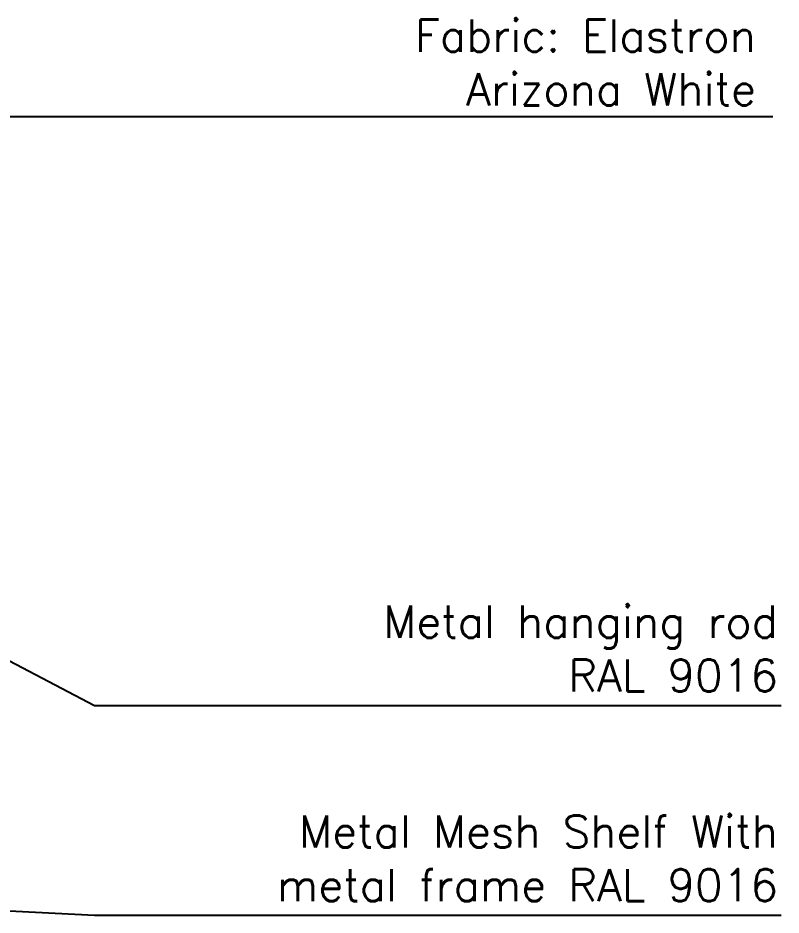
# Model space of a CAD drawing. Header units: inches. Extents: x 4017 to 5703, y -944 to 2840.
# Drawn here: x 4446.1 to 4517.2, y 1735.6 to 1819.1 of the extents above; entities that cross this region are included whole.
import ezdxf

# ---------------------------------------------------------------- set-up
doc = ezdxf.new("R2010")
doc.units = ezdxf.units.IN
doc.header["$MEASUREMENT"] = 0
doc.layers.get('0').update_dxf_attribs({"color": 5})
doc.layers.add('A-dim-work', color=8, linetype='Continuous')
doc.styles.add('ENGLISH', font='romans.shx', dxfattribs={"height": 2})
doc.styles.get("Standard").update_dxf_attribs({"font": 'arial.ttf'})
doc.dimstyles.new('D-50', dxfattribs={"dimtxt": 11, "dimasz": 0.5, "dimexe": 0.2, "dimexo": 0, "dimgap": 0.8, "dimtad": 0, "dimdec": 0, "dimdsep": 46, "dimtxsty": 'Standard', "dimblk": 'ar11', "dimcen": 20, "dimdle": 0.1, "dimse1": 1, "dimse2": 1, "dimclrt": 2, "dimadec": 0, "dimazin": 0, "dimtfac": 1, "dimtdec": 0, "dimtix": 1, "dimtmove": 2, "dimatfit": 3, "dimfxl": 1, "dimtvp": 1, "dimtolj": 1, "dimlwd": -1, "dimlwe": -1, "dimarcsym": 0})

# ---------------------------------------------------------------- blocks, each defined once
blk = doc.blocks.new('ar11')
for p, q in [((0, 14.887), (0, -14.887)), ((-4.243, -4.243), (4.243, 4.243)), ((-12.405, 0), (12.405, 0))]:
    blk.add_line(p, q)

msp = doc.modelspace()

# ---------------------------------------------------------------- texts
at = {"layer": 'A-dim-work', "color": 6, "lineweight": 40, "ltscale": 20, "char_height": 3, "attachment_point": 7, "style": 'ENGLISH'}
for s, width, gutter_width, heights, insert in [('\\pxqr;Fabric: Elastron \\PArizona White', 55.33688, 5, [26.543], (4459.5, 1811)), ('\\pxqr;Metal hanging rod \\PRAL 9016', 62.08041, 300.452, [0], (4454.804, 1756.414)), ('\\pxqr;Metal Mesh Shelf With metal frame RAL 9016', 62.08041, 300.452, [0], (4454.804, 1736.885))]:
    msp.add_mtext_dynamic_manual_height_columns(s, width=width, gutter_width=gutter_width, heights=heights, dxfattribs=dict(at, insert=insert))

# ---------------------------------------------------------------- leaders
at = {"layer": 'A-dim-work', "color": 6, "lineweight": 40, "ltscale": 20}
for points in [[(4316.903, 1809.963), (4447.329, 1809.963), (4516.401, 1809.963)], [(4426.08, 1769.318), (4453.219, 1755.129), (4517.176, 1755.129)], [(4400.17, 1738.198), (4453.219, 1735.601), (4517.176, 1735.601)]]:
    msp.add_leader(points, dimstyle='D-50', override={"dimasz": 5, "dimfxl": 1.25, "dimfxlon": 1}, dxfattribs=at)

doc.saveas('drawing.dxf')
